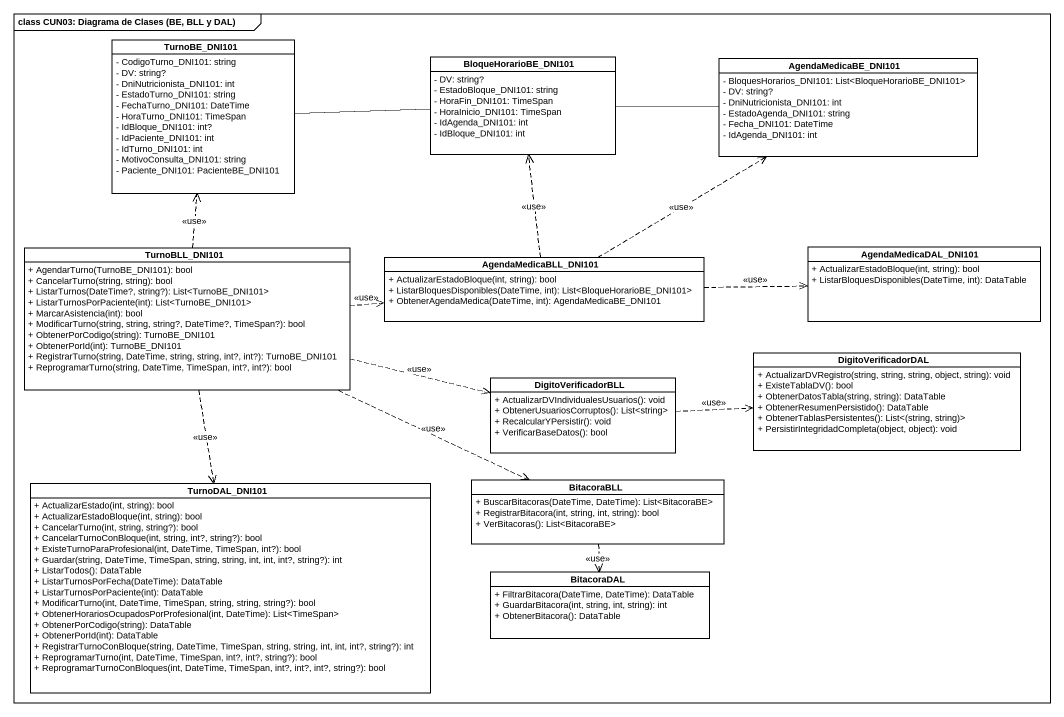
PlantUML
@startuml
mainframe class CUN03: Diagrama de Clases (BE, BLL y DAL)
hide circle
hide empty members
skinparam classAttributeIconSize 0
class TurnoBE_DNI101 {
  - CodigoTurno_DNI101: string
  - DV: string?
  - DniNutricionista_DNI101: int
  - EstadoTurno_DNI101: string
  - FechaTurno_DNI101: DateTime
  - HoraTurno_DNI101: TimeSpan
  - IdBloque_DNI101: int?
  - IdPaciente_DNI101: int
  - IdTurno_DNI101: int
  - MotivoConsulta_DNI101: string
  - Paciente_DNI101: PacienteBE_DNI101
}
class BloqueHorarioBE_DNI101 {
  - DV: string?
  - EstadoBloque_DNI101: string
  - HoraFin_DNI101: TimeSpan
  - HoraInicio_DNI101: TimeSpan
  - IdAgenda_DNI101: int
  - IdBloque_DNI101: int
}
class AgendaMedicaBE_DNI101 {
  - BloquesHorarios_DNI101: List<BloqueHorarioBE_DNI101>
  - DV: string?
  - DniNutricionista_DNI101: int
  - EstadoAgenda_DNI101: string
  - Fecha_DNI101: DateTime
  - IdAgenda_DNI101: int
}
class TurnoBLL_DNI101 {
  + AgendarTurno(TurnoBE_DNI101): bool
  + CancelarTurno(string, string): bool
  + ListarTurnos(DateTime?, string?): List<TurnoBE_DNI101>
  + ListarTurnosPorPaciente(int): List<TurnoBE_DNI101>
  + MarcarAsistencia(int): bool
  + ModificarTurno(string, string, string?, DateTime?, TimeSpan?): bool
  + ObtenerPorCodigo(string): TurnoBE_DNI101
  + ObtenerPorId(int): TurnoBE_DNI101
  + RegistrarTurno(string, DateTime, string, string, int?, int?): TurnoBE_DNI101
  + ReprogramarTurno(string, DateTime, TimeSpan, int?, int?): bool
}
class AgendaMedicaBLL_DNI101 {
  + ActualizarEstadoBloque(int, string): bool
  + ListarBloquesDisponibles(DateTime, int): List<BloqueHorarioBE_DNI101>
  + ObtenerAgendaMedica(DateTime, int): AgendaMedicaBE_DNI101
}
class AgendaMedicaDAL_DNI101 {
  + ActualizarEstadoBloque(int, string): bool
  + ListarBloquesDisponibles(DateTime, int): DataTable
}
class DigitoVerificadorDAL {
  + ActualizarDVRegistro(string, string, string, object, string): void
  + ExisteTablaDV(): bool
  + ObtenerDatosTabla(string, string): DataTable
  + ObtenerResumenPersistido(): DataTable
  + ObtenerTablasPersistentes(): List<(string, string)>
  + PersistirIntegridadCompleta(object, object): void
}
class DigitoVerificadorBLL {
  + ActualizarDVIndividualesUsuarios(): void
  + ObtenerUsuariosCorruptos(): List<string>
  + RecalcularYPersistir(): void
  + VerificarBaseDatos(): bool
}
class TurnoDAL_DNI101 {
  + ActualizarEstado(int, string): bool
  + ActualizarEstadoBloque(int, string): bool
  + CancelarTurno(int, string, string?): bool
  + CancelarTurnoConBloque(int, string, int?, string?): bool
  + ExisteTurnoParaProfesional(int, DateTime, TimeSpan, int?): bool
  + Guardar(string, DateTime, TimeSpan, string, string, int, int, int?, string?): int
  + ListarTodos(): DataTable
  + ListarTurnosPorFecha(DateTime): DataTable
  + ListarTurnosPorPaciente(int): DataTable
  + ModificarTurno(int, DateTime, TimeSpan, string, string, string?): bool
  + ObtenerHorariosOcupadosPorProfesional(int, DateTime): List<TimeSpan>
  + ObtenerPorCodigo(string): DataTable
  + ObtenerPorId(int): DataTable
  + RegistrarTurnoConBloque(string, DateTime, TimeSpan, string, string, int, int, int?, string?): int
  + ReprogramarTurno(int, DateTime, TimeSpan, int?, int?, string?): bool
  + ReprogramarTurnoConBloques(int, DateTime, TimeSpan, int?, int?, int?, string?): bool
}
class BitacoraBLL {
  + BuscarBitacoras(DateTime, DateTime): List<BitacoraBE>
  + RegistrarBitacora(int, string, int, string): bool
  + VerBitacoras(): List<BitacoraBE>
}
class BitacoraDAL {
  + FiltrarBitacora(DateTime, DateTime): DataTable
  + GuardarBitacora(int, string, int, string): int
  + ObtenerBitacora(): DataTable
}
TurnoBE_DNI101 -right- BloqueHorarioBE_DNI101
BloqueHorarioBE_DNI101 -right- AgendaMedicaBE_DNI101
TurnoBLL_DNI101 .up.> TurnoBE_DNI101 : <<use>>
TurnoBLL_DNI101 .right.> AgendaMedicaBLL_DNI101 : <<use>>
TurnoBLL_DNI101 .right.> DigitoVerificadorBLL : <<use>>
TurnoBLL_DNI101 ..> TurnoDAL_DNI101 : <<use>>
TurnoBLL_DNI101 .right.> BitacoraBLL : <<use>>
AgendaMedicaBLL_DNI101 .up.> BloqueHorarioBE_DNI101 : <<use>>
AgendaMedicaBLL_DNI101 .right.> AgendaMedicaBE_DNI101 : <<use>>
AgendaMedicaBLL_DNI101 .right.> AgendaMedicaDAL_DNI101 : <<use>>
DigitoVerificadorBLL .right.> DigitoVerificadorDAL : <<use>>
BitacoraBLL ..> BitacoraDAL : <<use>>
@enduml
